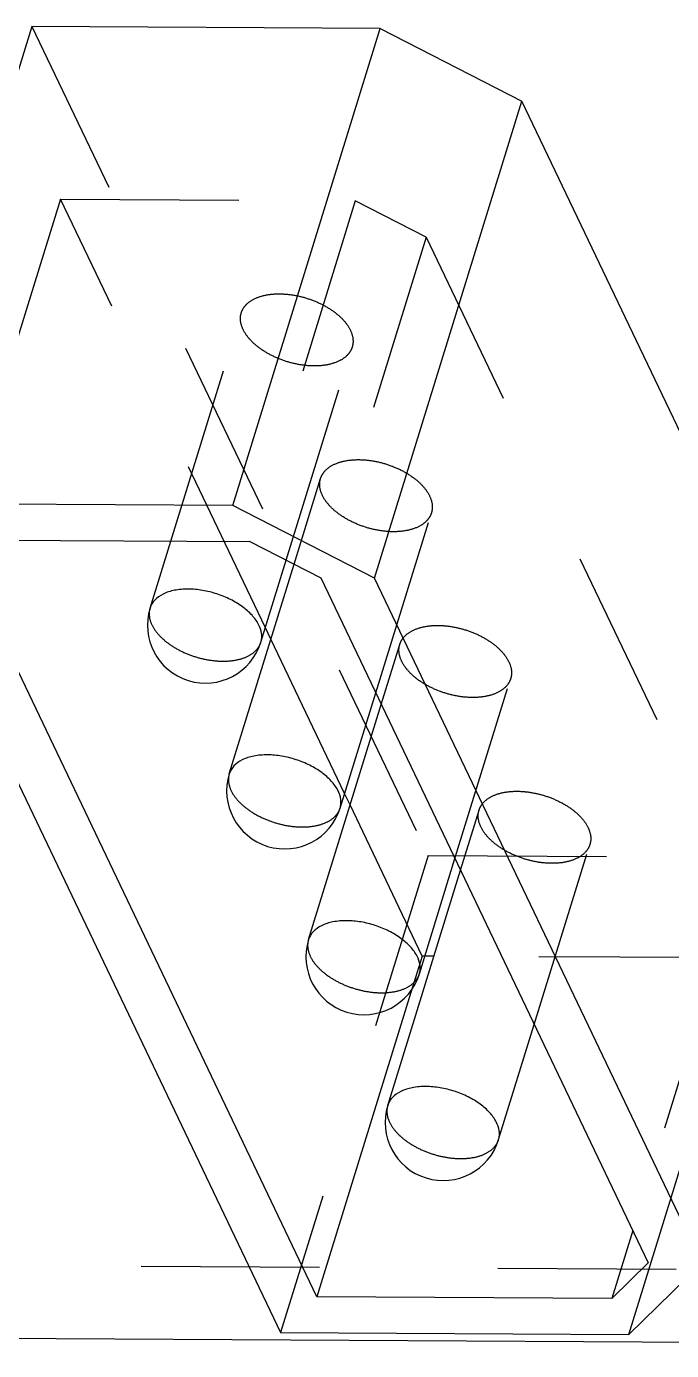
# Model space of a CAD drawing. Header units: millimetres. Extents: x 753 to 1632, y 352 to 973.
# Drawn here: x 1235.9 to 1247.02, y 762.42 to 785.26 of the extents above; entities that cross this region are included whole.
import ezdxf

# ---------------------------------------------------------------- set-up
doc = ezdxf.new("R2010")
doc.units = ezdxf.units.MM
doc.header["$LTSCALE"] = 30.734
doc.linetypes.add('HIDDEN', pattern=[0.2, 0.1, -0.1])
doc.layers.get('0').update_dxf_attribs({"linetype": 'CONTINUOUS'})
doc.layers.add('02___PRT_ALL_AXES', color=7, linetype='CONTINUOUS')
doc.layers.add('DEFAULT_2', color=8, linetype='HIDDEN')

msp = doc.modelspace()

# ---------------------------------------------------------------- linework, layer by layer
at = {"color": 7, "linetype": 'Continuous'}
for p, q in [((1235.99514, 785.25832), (1233.45344, 777.03338)), ((1241.99932, 785.2226), (1235.99514, 785.25832)), ((1239.45763, 776.99767), (1241.99932, 785.2226)), ((1241.99932, 785.2226), (1244.44054, 783.96844)), ((1241.89885, 775.74351), (1244.44054, 783.96844)), ((1247.49902, 777.56503), (1244.44054, 783.96844)), ((1239.45763, 776.99767), (1233.45344, 777.03338)), ((1233.45344, 777.03338), (1240.28188, 762.73691)), ((1241.89885, 775.74351), (1239.45763, 776.99767)), ((1234.67405, 776.4063), (1239.75452, 776.37608)), ((1240.90872, 763.353), (1234.67405, 776.4063)), ((1239.75452, 776.37608), (1240.97513, 775.749)), ((1240.97513, 775.749), (1246.61601, 763.93888)), ((1247.53974, 763.93338), (1241.89885, 775.74351)), ((1240.11466, 774.69148), (1240.01997, 774.88973)), ((1241.48035, 771.83218), (1241.38566, 772.03044)), ((1242.92449, 769.22676), (1242.76882, 769.22769)), ((1242.55228, 768.67158), (1240.90872, 763.353)), ((1246.35102, 764.49369), (1245.98918, 763.32279)), ((1246.61601, 763.93888), (1245.98918, 763.32279)), ((1246.28607, 762.7012), (1247.53974, 763.93338)), ((1245.98918, 763.32279), (1240.90872, 763.353)), ((1240.28188, 762.73691), (1246.28607, 762.7012))]:
    msp.add_line(p, q, dxfattribs=at)
at = {"color": 3, "linetype": 'Continuous'}
msp.add_line((1182.1711, 762.95504), (1271.40256, 762.42429), dxfattribs=at)
at = {"color": 7, "linetype": 'Continuous'}
for centre in [(1238.98701, 774.93407), (1240.3527, 772.07477), (1241.71839, 769.21548), (1243.08408, 766.35618)]:
    msp.add_arc(centre, 1, 162.827681, 342.827379, dxfattribs=at)
for points, start_tangent, end_tangent in [([(1238.69012, 775.55565), (1238.45353, 775.53441), (1238.25595, 775.46928), (1238.11179, 775.36505), (1238.06321, 775.30054), (1238.0316, 775.22931)], (-0.99998231, 0.00594787), (-0.29523862, -0.95542355)), ([(1239.94242, 774.63882), (1239.95622, 774.71138), (1239.954, 774.78762), (1239.90201, 774.94606), (1239.78986, 775.1037), (1239.62493, 775.25019), (1239.41806, 775.3759), (1239.18285, 775.47256), (1238.93478, 775.53382), (1238.69012, 775.55565)], (0.29523862, 0.95542355), (-0.99998231, 0.00594787)), ([(1240.05581, 772.69636), (1239.81921, 772.67511), (1239.62164, 772.60999), (1239.47748, 772.50575), (1239.4289, 772.44125), (1239.39729, 772.37002)], (-0.99998231, 0.00594787), (-0.29523862, -0.95542355)), ([(1241.30811, 771.77953), (1241.32191, 771.85209), (1241.31969, 771.92833), (1241.2677, 772.08676), (1241.15555, 772.2444), (1240.99062, 772.3909), (1240.78375, 772.51661), (1240.54854, 772.61327), (1240.30047, 772.67453), (1240.05581, 772.69636)], (0.29523862, 0.95542355), (-0.99998231, 0.00594787)), ([(1241.4215, 769.83706), (1241.1849, 769.81582), (1240.98733, 769.7507), (1240.84317, 769.64646), (1240.79459, 769.58196), (1240.76298, 769.51072)], (-0.99998231, 0.00594787), (-0.29523862, -0.95542355)), ([(1242.6738, 768.92023), (1242.6876, 768.99279), (1242.68538, 769.06904), (1242.63339, 769.22747), (1242.52124, 769.38511), (1242.35631, 769.5316), (1242.14944, 769.65731), (1241.91423, 769.75397), (1241.66616, 769.81523), (1241.4215, 769.83706)], (0.29523862, 0.95542355), (-0.99998231, 0.00594787)), ([(1242.78719, 766.97777), (1242.55059, 766.95652), (1242.35302, 766.8914), (1242.20885, 766.78716), (1242.16027, 766.72266), (1242.12866, 766.65143)], (-0.99998231, 0.00594787), (-0.29523862, -0.95542355)), ([(1244.03949, 766.06094), (1244.05328, 766.1335), (1244.05107, 766.20974), (1243.99907, 766.36817), (1243.88693, 766.52582), (1243.722, 766.67231), (1243.51513, 766.79802), (1243.27992, 766.89468), (1243.03185, 766.95594), (1242.78719, 766.97777)], (0.29523862, 0.95542355), (-0.99998231, 0.00594787))]:
    msp.add_spline(points, degree=3, dxfattribs=dict(at, start_tangent=start_tangent, end_tangent=end_tangent))
at = {"layer": '02___PRT_ALL_AXES', "color": 8, "linetype": 'HIDDEN'}
for p, q in [((1238.38848, 776.38421), (1239.60502, 780.32094)), ((1240.37999, 776.05475), (1241.51586, 779.73044)), ((1240.51458, 775.98561), (1240.97071, 777.46164)), ((1241.9221, 773.76636), (1242.88155, 776.87115)), ((1242.01679, 773.56811), (1242.3364, 774.60235)), ((1243.28779, 770.90707), (1244.24724, 774.01185)), ((1243.38248, 770.70881), (1243.70209, 771.74305)), ((1244.65348, 768.04777), (1245.61293, 771.15256))]:
    msp.add_line(p, q, dxfattribs=at)
at = {"layer": '02___PRT_ALL_AXES', "color": 7, "linetype": 'Continuous'}
for p, q in [((1238.03159, 775.22931), (1238.38848, 776.38421)), ((1239.39728, 772.37002), (1240.51458, 775.98561)), ((1239.94243, 774.63882), (1240.37999, 776.05475)), ((1241.30812, 771.77952), (1241.9221, 773.76636)), ((1240.76297, 769.51072), (1242.01679, 773.56811)), ((1242.67381, 768.92023), (1243.28779, 770.90707)), ((1242.12866, 766.65143), (1243.38248, 770.70881)), ((1244.0395, 766.06094), (1244.65348, 768.04777))]:
    msp.add_line(p, q, dxfattribs=at)
at = {"layer": '02___PRT_ALL_AXES', "color": 8, "linetype": 'HIDDEN'}
for points, start_tangent, end_tangent in [([(1239.60503, 780.32094), (1239.63664, 780.39217), (1239.68522, 780.45668), (1239.82939, 780.56091), (1240.02696, 780.62603), (1240.26355, 780.64728)], (0.29526119, 0.95541657), (0.99998231, -0.00594787)), ([(1240.26355, 780.64728), (1240.50821, 780.62545), (1240.75628, 780.56419), (1240.9915, 780.46752), (1241.19837, 780.34181), (1241.3633, 780.19532), (1241.47544, 780.03767), (1241.52743, 779.87924), (1241.52965, 779.803), (1241.51585, 779.73044)], (0.99998231, -0.00594787), (-0.29526119, -0.95541657)), ([(1240.85733, 779.4041), (1240.61267, 779.42593), (1240.3646, 779.48719), (1240.12938, 779.58386), (1239.92251, 779.70957), (1239.75759, 779.85606), (1239.64544, 780.01371), (1239.59345, 780.17214), (1239.59123, 780.24838), (1239.60503, 780.32094)], (-0.99998231, 0.00594787), (0.29526119, 0.95541657)), ([(1241.51585, 779.73044), (1241.48424, 779.65921), (1241.43566, 779.5947), (1241.29149, 779.49047), (1241.09392, 779.42535), (1240.85733, 779.4041)], (-0.29526119, -0.95541657), (-0.99998231, 0.00594787)), ([(1240.97072, 777.46165), (1241.00233, 777.53288), (1241.05091, 777.59738), (1241.19508, 777.70162), (1241.39265, 777.76674), (1241.62924, 777.78798)], (0.29526119, 0.95541657), (0.99998231, -0.00594787)), ([(1241.62924, 777.78798), (1241.8739, 777.76615), (1242.12197, 777.70489), (1242.35719, 777.60823), (1242.56406, 777.48252), (1242.72898, 777.33602), (1242.84113, 777.17838), (1242.89312, 777.01995), (1242.89534, 776.94371), (1242.88154, 776.87114)], (0.99998231, -0.00594787), (-0.29526119, -0.95541657)), ([(1242.22302, 776.54481), (1241.97836, 776.56664), (1241.73029, 776.6279), (1241.49507, 776.72456), (1241.2882, 776.85027), (1241.12327, 776.99677), (1241.01113, 777.15441), (1240.95914, 777.31284), (1240.95692, 777.38909), (1240.97072, 777.46165)], (-0.99998231, 0.00594787), (0.29526119, 0.95541657)), ([(1242.88154, 776.87114), (1242.84993, 776.79991), (1242.80135, 776.73541), (1242.65718, 776.63117), (1242.45961, 776.56605), (1242.22302, 776.54481)], (-0.29526119, -0.95541657), (-0.99998231, 0.00594787)), ([(1242.33641, 774.60235), (1242.36802, 774.67359), (1242.4166, 774.73809), (1242.56077, 774.84232), (1242.75834, 774.90744), (1242.99493, 774.92869)], (0.29526119, 0.95541657), (0.99998231, -0.00594787)), ([(1242.99493, 774.92869), (1243.23959, 774.90686), (1243.48766, 774.8456), (1243.72288, 774.74893), (1243.92974, 774.62322), (1244.09467, 774.47673), (1244.20682, 774.31909), (1244.25881, 774.16065), (1244.26103, 774.08441), (1244.24723, 774.01185)], (0.99998231, -0.00594787), (-0.29526119, -0.95541657)), ([(1243.58871, 773.68552), (1243.34405, 773.70735), (1243.09597, 773.76861), (1242.86076, 773.86527), (1242.65389, 773.99098), (1242.48896, 774.13747), (1242.37682, 774.29512), (1242.32483, 774.45355), (1242.32261, 774.52979), (1242.33641, 774.60235)], (-0.99998231, 0.00594787), (0.29526119, 0.95541657)), ([(1244.24723, 774.01185), (1244.21562, 773.94062), (1244.16704, 773.87612), (1244.02287, 773.77188), (1243.8253, 773.70676), (1243.58871, 773.68552)], (-0.29526119, -0.95541657), (-0.99998231, 0.00594787)), ([(1243.7021, 771.74306), (1243.73371, 771.81429), (1243.78229, 771.87879), (1243.92646, 771.98303), (1244.12403, 772.04815), (1244.36062, 772.06939)], (0.29526119, 0.95541657), (0.99998231, -0.00594787)), ([(1244.36062, 772.06939), (1244.60528, 772.04756), (1244.85335, 771.9863), (1245.08857, 771.88964), (1245.29543, 771.76393), (1245.46036, 771.61744), (1245.57251, 771.45979), (1245.6245, 771.30136), (1245.62671, 771.22512), (1245.61292, 771.15256)], (0.99998231, -0.00594787), (-0.29526119, -0.95541657)), ([(1244.9544, 770.82622), (1244.70974, 770.84805), (1244.46166, 770.90931), (1244.22645, 771.00598), (1244.01958, 771.13169), (1243.85465, 771.27818), (1243.74251, 771.43582), (1243.69051, 771.59426), (1243.6883, 771.6705), (1243.7021, 771.74306)], (-0.99998231, 0.00594787), (0.29526119, 0.95541657)), ([(1245.61292, 771.15256), (1245.58131, 771.08132), (1245.53272, 771.01682), (1245.38856, 770.91259), (1245.19099, 770.84747), (1244.9544, 770.82622)], (-0.29526119, -0.95541657), (-0.99998231, 0.00594787))]:
    msp.add_spline(points, degree=3, dxfattribs=dict(at, start_tangent=start_tangent, end_tangent=end_tangent))
at = {"layer": 'DEFAULT_2', "color": 8, "linetype": 'HIDDEN'}
for p, q in [((1235.99514, 785.25832), (1242.82358, 770.96184)), ((1236.48955, 782.28125), (1234.67405, 776.4063)), ((1236.48955, 782.28125), (1241.57001, 782.25104)), ((1240.01997, 774.88973), (1236.48955, 782.28125)), ((1241.57001, 782.25104), (1239.75452, 776.37608)), ((1242.79062, 781.62396), (1241.57001, 782.25104)), ((1242.79062, 781.62396), (1240.97513, 775.749)), ((1242.79062, 781.62396), (1248.43151, 769.81383)), ((1241.38566, 772.03044), (1240.11466, 774.69148)), ((1242.72421, 769.22796), (1241.48035, 771.83218)), ((1242.82358, 770.96184), (1240.28188, 762.73691)), ((1242.82358, 770.96184), (1248.82777, 770.92613)), ((1246.28607, 762.7012), (1248.82777, 770.92613)), ((1248.43151, 769.81383), (1246.61601, 763.93888)), ((1242.72421, 769.22796), (1242.55228, 768.67158)), ((1242.76882, 769.22769), (1242.72421, 769.22796)), ((1247.80468, 769.19774), (1242.92449, 769.22676)), ((1247.80468, 769.19774), (1246.35102, 764.49369)), ((1182.5584, 764.20836), (1271.78987, 763.67761))]:
    msp.add_line(p, q, dxfattribs=at)
for points, start_tangent, end_tangent in [([(1238.0316, 775.22931), (1238.0178, 775.15675), (1238.02002, 775.08051), (1238.07201, 774.92207), (1238.18416, 774.76443), (1238.34909, 774.61794), (1238.55596, 774.49223), (1238.79117, 774.39557), (1239.03924, 774.33431), (1239.2839, 774.31248)], (-0.29523862, -0.95542355), (0.99998231, -0.00594787)), ([(1239.2839, 774.31248), (1239.52049, 774.33372), (1239.71806, 774.39885), (1239.86223, 774.50308), (1239.91081, 774.56759), (1239.94242, 774.63882)], (0.99998231, -0.00594787), (0.29523862, 0.95542355)), ([(1239.39729, 772.37002), (1239.38349, 772.29745), (1239.38571, 772.22121), (1239.4377, 772.06278), (1239.54985, 771.90514), (1239.71478, 771.75865), (1239.92164, 771.63294), (1240.15686, 771.53627), (1240.40493, 771.47502), (1240.64959, 771.45319)], (-0.29523862, -0.95542355), (0.99998231, -0.00594787)), ([(1240.64959, 771.45319), (1240.88618, 771.47443), (1241.08375, 771.53955), (1241.22792, 771.64379), (1241.2765, 771.70829), (1241.30811, 771.77953)], (0.99998231, -0.00594787), (0.29523862, 0.95542355)), ([(1240.76298, 769.51072), (1240.74918, 769.43816), (1240.7514, 769.36192), (1240.80339, 769.20349), (1240.91554, 769.04584), (1241.08047, 768.89935), (1241.28733, 768.77364), (1241.52255, 768.67698), (1241.77062, 768.61572), (1242.01528, 768.59389)], (-0.29523862, -0.95542355), (0.99998231, -0.00594787)), ([(1242.01528, 768.59389), (1242.25187, 768.61514), (1242.44944, 768.68026), (1242.59361, 768.7845), (1242.64219, 768.849), (1242.6738, 768.92023)], (0.99998231, -0.00594787), (0.29523862, 0.95542355)), ([(1242.12866, 766.65143), (1242.11487, 766.57886), (1242.11708, 766.50262), (1242.16908, 766.34419), (1242.28123, 766.18655), (1242.44616, 766.04006), (1242.65302, 765.91435), (1242.88824, 765.81769), (1243.13631, 765.75643), (1243.38097, 765.7346)], (-0.29523862, -0.95542355), (0.99998231, -0.00594787)), ([(1243.38097, 765.7346), (1243.61756, 765.75584), (1243.81513, 765.82096), (1243.9593, 765.9252), (1244.00788, 765.9897), (1244.03949, 766.06094)], (0.99998231, -0.00594787), (0.29523862, 0.95542355))]:
    msp.add_spline(points, degree=3, dxfattribs=dict(at, start_tangent=start_tangent, end_tangent=end_tangent))

doc.saveas('drawing.dxf')
